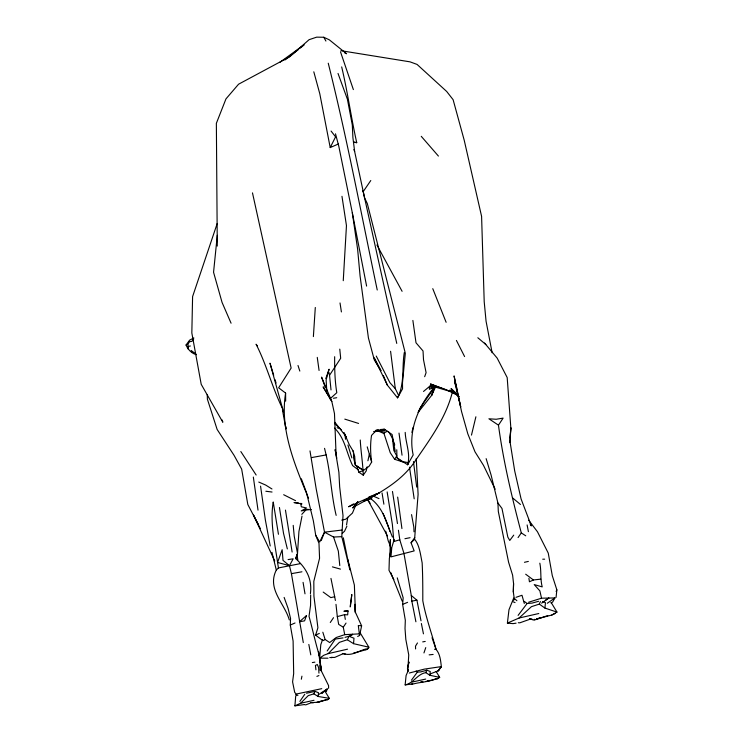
<?xml version="1.0" encoding="UTF-8"?>
<svg xmlns="http://www.w3.org/2000/svg" width="743" height="743" viewBox="0 0 743 743"><rect width="100%" height="100%" fill="white"/><g stroke="black" fill="none" stroke-linecap="round" stroke-linejoin="round"><path stroke-width="1.11" d="M389.861 556.451L390.372 539.622L389.889 545L391.106 549.161L389.36 558.439L388.998 570.29L393.836 579.577M310.658 594.939L310.546 605.48L309.023 616.346C312.627 629.395 315.431 642.788 319.388 655.744M429.408 387.187L437.516 386.815L430.438 385.673L429.408 387.187L429.38 389.323L435.017 386.564M343.34 537.821L349.879 569.872L341.789 536.66L343.015 515.642L339.662 486.804L338.892 472.334L335.139 449.599L336.774 458.162M334.656 356.714C334.564 368.667 334.861 381.094 336.802 392.694L330.013 398.833M516.896 600.743L514.36 598.394L514.332 599.164L513.311 591.911L513.571 583.599L512.614 575.166L508.584 562.219L498.321 511.49L497.921 503.039L491.095 475.037L486.136 458.654M320.019 670.297L320.159 664.679L320.289 667.112M513.311 591.911L513.571 583.599M296.067 693.916L294.702 692.383L292.584 681.87L293.671 673.567L293.104 641.033L290.29 625.058L290.559 618.473L288.061 608.294L284.123 597.418M344.018 432.482L349.294 444.732L353.501 451.679L353.594 457.799L355.303 465.025L356.742 466.01L358.86 472.214L363.243 475.176C362.909 463.493 360.875 451.781 360.253 440.014M408.446 671.022L407.796 670.827L408.743 654.917L405.817 639.389L405.019 628.504L405.325 620.275L402.622 604.421L403.17 597.855L397.254 577.859M396.781 449.784L396.911 457.734L407.601 464.774C410.795 454.084 405.65 443.162 405.195 432.398M343.257 280.687L346.461 225.621L341.966 196.301M310.407 593.62C312.292 578.918 306.283 568.321 295.76 558.643L297.525 553.461L298.927 531.514L302.011 516.106M313.379 336.598L315.301 307.481M510.097 438.008L510.822 427.727L507.19 377.555L497.151 358.089L484.52 343.015M318.589 701.829L327.552 699.72L329.316 698.346L318.18 696.479L318.468 692.699L314.986 691.371L306.525 693.228M353.501 653.116L365.872 649.772L368.5 648.305L368.862 647.19L353.547 643.67L353.984 638.218L349.015 636.259L345.031 637.345M303.859 704.633L294.906 705.85L295.668 696.451L296.429 694.306M252.481 192.883L291.126 368.073L278.644 387.8L285.6 393.075C279.647 429.649 294.869 465.146 308.559 498.274M327.988 658.196L319.648 658.159L320.79 644.655L322.573 639.667M509.856 442.661L510.822 427.727L510.051 441.834L514.695 470.913L521.084 498.934L531.347 525.914L530.13 523.964M550.953 602.898L552.597 602.127L554.928 597.939L541.526 598.199L539.882 590.899L534.226 584.583L542.214 586.896C540.124 579.113 541.471 571.07 539.827 563.185M427.309 681.164L437.005 678.916L439.698 677.375L429.909 675.285L430.243 671.523L426.872 670.195L420.696 671.913L417.343 672.109L416.173 671.04M404.313 352.47C401.777 367.711 404.889 383.676 397.533 397.858L387.335 385.097L374.193 357.903L380.973 370.608M350.427 606.26L351.82 594.511L350.139 606.957M318.951 673.121L318.626 667.576L317.335 664.539L315.413 665.422L315.933 669.824M536.892 618.882L551.733 615.065L556.962 612.093L544.916 608.062L545.446 602.675L542.631 601.496M217.3 235.317L213.557 272.272L222.064 302.429L231.073 323.205M411.325 684.201L412.82 683.913L405.149 684.897L406.087 675.545L408.409 670.13M394.189 539.483L391.775 547.498L390.976 556.888L414.167 550.907L411.055 542.771L414.585 539.297L418.095 494.355L416.266 458.468M348.04 611.275L343.907 611.238L347.993 610.542L347.678 614.842L344.511 614.665L337.303 616.606L338.678 624.389L343.275 627.194L344.724 634.652L359.361 633.863L359.575 635.497L357.662 636.463M556.07 597.428L556.86 589.858L552.29 575.649L548.26 553.117L537.458 531.756L528.672 520.202M516.079 623.182L513.032 623.628L507.404 623.108L508.983 609.715L513.719 598.022L513.738 600.307M547.749 615.613L535.471 619.727L533.158 619.941L529.387 618.613L530.335 619.105L519.868 622.81L518.308 622.727M346.554 524.892L347.78 517.286M301.324 679.223L301.937 676.167M359.575 635.497L361.627 625.847L355.2 611.823L354.987 604.291L355.423 612.641L354.374 585.066L347.78 559.433M367.915 460.771L369.336 454.168L367.228 446.859M408.241 665.422L408.956 662.134M367.116 466.808L366.206 470.951L363.243 475.176M327.217 688.91L322.193 692.272L321.933 693.433L327.217 688.91L326.4 691.519L324.199 691.287M408.929 662.171L407.443 668.793L408.204 670.195M471.48 435.101L475.891 416.795M271.975 552.393L276.303 570.03C266.737 589.171 284.485 603.065 289.315 619.931M411.891 432.417L413.154 427.309M295.76 558.643L297.014 554.287L297.804 559.981M344.724 634.652L336.217 637.513L329.678 642.546L325.128 639.482L323.4 640.559L321.747 639.788L315.599 635.135L317.911 627.77L313.927 596.183L313.815 581.314L319.564 558.262L318.988 543.347L315.719 535.285L313.36 520.852L306.478 492.563L301.352 478.808M217.225 223.457L192.595 296.587L191.833 332.948L201.214 384.335L222.835 422.256L222.203 420.027M408.613 461.774L407.601 464.774L413.182 454.93C407.87 431.079 418.216 406.904 433.16 388.608M423.947 652.93L425.748 647.608M433.884 388.905L431.627 395.397L418.04 412.439L420.529 407.294L435.203 386.536M325.805 378.549L329.093 369.215L326.121 379.942L326.781 390.734M424.662 376.692L426.092 372.661L423.51 359.742L423.036 350.975L416.006 342.783L412.876 320.437M452.283 392.443C445.809 417.984 430.021 439.252 415.402 460.641C401.192 482.467 377.277 494.132 355.108 506.215M433.968 388.998L431.627 395.397L435.537 386.992M321.245 540.542L324.515 532.164L316.193 488.885L309.998 450.917M365.928 648.945C358.618 650.924 351.244 656.506 343.35 653.589L334.768 657.397L329.781 657.574M326.511 699.497L318.515 702.256L311.605 702.572L305.81 704.866L304.435 704.661M507.404 623.108L519.051 618.027L531.412 606.678L539.316 604.096L540.402 601.551M372.206 497.011L372.726 495.822L378.995 498.618M405.149 684.897C413.61 683.188 417.306 674.059 425.767 672.629L426.872 670.195M556.117 591.484L556.86 589.858M346.916 526.174L344.511 531.273L342.282 533.279M319.648 658.159L323.92 655.196L328.183 653.617L339.375 642.351L347.343 639.732L349.015 636.259L351.81 635.07M294.906 705.85L300.571 703.259L308.243 695.643L313.787 693.841L314.986 691.371M341.901 530.047L324.515 532.164L319.676 542.028L315.719 535.285M313.806 71.811L319.787 93.739L330.208 147.569L335.576 136.842L331.072 131.056M397.533 397.858L402.548 388.812L402.483 382.831L405.325 353.296L367.302 203.545L364.553 197.777L354.643 151.488L352.897 137.576L352.312 125.01L347.418 99.274L338.019 73.455M395.22 451.456L392.109 434.516L384.475 429.25L376.088 430.569L371.537 435.426C370.144 444.184 370.423 453.304 371.649 462.072L369.104 466.26L363.466 470.449L358.86 472.214M417.464 642.964L415.495 646.159L415.597 648.936M331.016 389.926L329.539 375.271L340.684 358.284L339.774 349.126M402.632 461.914L394.635 459.285L390.242 452.701L383.992 433.559L384.809 432.25L387.735 431.33M441.193 666.991L438.026 670.975L441.351 666.601C440.645 660.899 440.172 653.979 436.076 649.438C431.664 633.203 425.832 617.331 422.795 600.715C422.813 588.177 422.786 575.528 422.154 562.878C420.575 555.17 419.47 544.703 414.585 539.297M394.635 459.285L396.79 455.933L393.809 450.462L392.36 436.893M498.46 425.163L503.113 418.105L496.175 419.266L488.913 418.792L498.46 425.163C503.373 461.589 511.955 497.355 521.298 532.907L525.747 535.814M343.275 627.194L346.034 623.08M330.273 622.495L333.514 617.693M355.377 504.887L357.866 501.711M327.189 650.942L335.316 639.054L343.034 637.893M363.16 191.675L370.785 180.53M299.875 701.401L304.825 694.194M518.057 537.579L521.298 532.907M369.197 499.147L368.194 500.55L387.419 535.907M411.055 542.771L414.761 537.588M411.418 680.226L417.343 672.109M191.155 350.436L196.477 354.671C191.657 353.557 187.905 349.507 186.038 345.031L189.586 340.183L193.83 337.944M186.038 345.031L187.775 344.213L189.623 341.706L191.852 341.362L193.7 338.966M513.747 535.127L509.772 540.458L507.822 537.087L501.98 508.463L497.921 503.039M518.112 615.39L527.103 603.492L532.053 603.102L538.582 601.31M438.695 670.102L441.351 666.601L424.337 669.118L409.263 673.028M357.754 501.934L352.739 508.008L356.659 503.011L352.442 513.088L345.764 519.208L341.715 520.128M534.208 619.903L534.774 619.281M301.807 514.351L305.8 510.004L311.336 509.522M276.303 570.03L278.449 567.931L300.358 563.631M331.322 657.704L331.945 657.174M423.51 391.459L430.438 385.673L449.116 391.078L430.411 383.955L446.432 389.843L458.18 395.49L449.803 390.075L458.942 396.446M298.612 49.419L284.931 59.988M300.395 47.951L303.952 45.007M279.609 62.533L303.868 44.896M363.448 501.321L371.741 498.497M349.823 636.259L352.591 634.253L350.78 635.544M541.619 603.158L548.919 597.976L545.343 600.316M547.275 603.27L554.928 597.939M318.561 694.621L322.193 692.272M365.872 649.772L368.5 648.305L368.101 647.961M319.1 701.726L321.097 701.262M432.222 388.543L435.073 386.815M353.538 503.921L348.606 506.782L379.274 492.943L368.872 497.002M327.552 699.72L329 698.615M374.435 494.931L377.007 493.575M551.733 615.065L555.402 613.421M437.005 678.916L438.788 677.746M430.271 673.901L438.807 670.585M363.652 500.856L368.76 498.488M315.599 635.135L319.314 633.417M540.774 579.141L533.428 579.977L529.443 581.788L528.914 578.351M330.208 147.569L338.427 143.975M290.29 625.058L295.027 622.987M407.61 602.322L402.622 604.421M316.889 676.39L318.896 675.573M436.03 678.665C428.795 682.093 420.826 681.935 413.424 683.941M515.995 597.326L521.985 595.273L524.289 603.474M541.526 598.199L528.635 602.229M317.047 702.126L318.58 701.661M425.795 681.452L427.829 681.052M398.434 530.233L399.79 539.762L393.874 541.536L392.378 524.493L387.149 491.922M296.968 693.906L321.756 688.659M330.96 578.407L334.684 596.703L330.83 597.623L323.186 592.069M328.183 653.617L347.548 649.178M524.456 562.302L528.338 561.42M519.051 618.027L538.805 613.523M300.571 703.259L314.02 700.287M412.096 682.074L425.702 679.074M188.183 347.232L188.378 349.256L188.155 346.47L190.384 345.987M404.916 538.721L410.052 537.691M415.904 621.78L411.836 601.143L416.916 600.195L421.012 620.804M374.5 431.739L385.05 429.816L373.618 431.544M311.521 457.595L326.131 454.93C330.756 474.879 331.35 495.423 336.161 515.382M422.711 641.887L425.219 641.432M278.449 567.931L277.566 562.451L282.154 549.699L283.009 560.371L289.426 565.683L291.423 573.652L301.937 571.794M333.44 398.257L336.709 397.719M312.348 662.561L314.874 662.162M288.098 559.59L293.179 558.81L289.426 565.683L277.566 562.451C274.761 542.427 269.82 522.338 273.229 501.98L278.449 534.273M376.107 430.113L378.271 429.807M380.435 429.51L384.475 429.25M429.148 654.862L433.132 654.444M305.178 509.559L308.252 509.299M324.515 532.164L333.542 537.031L341.789 536.66M542.715 559.191L544.647 559.191M313.202 702.878L310.983 702.497L311.605 702.572M344.622 52.818L346.554 53.737L329.335 39.834L323.79 37.261L316.667 37.15L309.088 39.685L289.714 56.765L238.577 84.2L225.965 98.893L216.362 123.319L217.281 246.063M305.132 509.977L305.8 510.004L301.221 510.943L306.478 507.961L301.268 506.782L300.794 503.29L301.955 503.903L294.014 502.547L298.537 503.039M539.093 617.851L540.69 617.981M343.35 653.589L342.439 653.506L345.56 654.128M536.873 618.65L537.635 618.724M361.627 625.847L358.302 625.532L359.361 633.863M428.822 680.458L429.9 680.579M434.479 649.233L436.076 649.438M265.855 491.244L272.04 492.033M353.77 142.21L356.733 142.675C351.105 117.543 347.631 91.993 341.678 66.907M340.907 50.682L410.015 61.845L417.074 64.427L446.673 91.463L453.109 99.683L464.226 140.278L481.594 216.38L484.204 301.677L486.061 321.19L492.126 352.749M408.316 462.657L401.526 461.394L396.911 457.734M353.603 142.052L356.733 142.675M337.062 427.782L340.257 428.516M422.962 682.009L420.882 681.61M377.379 430.466L384.809 432.25M332.418 566.863L340.47 569.119M344.798 419.126L358.572 423.436M530.4 618.668L532.164 619.281M512.865 601.663L515.048 602.582M258.768 482.058L265.66 485.049L271.975 488.987M377.277 430.624L383.992 433.559M283.668 494.727L295.556 500.689M295.928 694.473L297.915 695.476M313.787 693.841L318.18 696.479M347.343 639.732L353.547 643.67M425.767 672.629L429.909 675.285M525.682 574.209L533.428 579.977M356.742 466.01L362.5 469.808M363.466 470.449L355.303 465.025L354.69 456.406L352.786 450.472M539.316 604.096L544.916 608.062M192.038 351.736L193.774 352.971M358.432 469.929L352.619 465.601C346.535 453.202 344.993 438.138 334.536 428.098M524.317 601.384L527.103 603.492M512.521 497.847L520.462 504.46M399.79 539.762L403.96 553.461L411.288 595.496L416.916 600.195M477.833 337.749L485.866 344.557M371.082 498.971C381.438 506.689 386.035 519.608 389.954 531.431M458.422 395.332L451.075 388.533L459.007 396.66M334.861 423.677L341.52 430.076M398.647 395.508L395.304 388.673L389.88 382.654L376.246 356.064M421.262 136.331L438.416 156.076M334.954 422.33L346.498 437.135M367.441 499.751L370.125 503.197M257.459 346.015L256.075 344.232C266.793 365.073 272.309 388.143 282.814 409.114M240.825 451.549L256.149 475.018M436.104 671.449L439.698 677.375M359.993 632.59L368.862 647.19M324.812 690.944L329.316 698.346M551.157 602.508L556.962 612.093M380.769 370.618L374.296 359.891L368.417 337.963L360.086 276.034L357.624 249.258L352.303 212.721L338.771 146.139L335.502 133.824M330.914 399.845L323.131 386.871L331.824 401.508L334.48 413.591L336.087 454.632M388.84 432.11L392.025 437.451L394.756 444.973M323.79 37.261L325.917 41.041M376.924 244.986L402.093 291.302M283.445 411.752L269.988 363.16L273.703 375.308M260.412 528.691L247.818 504.488L241.651 469.112L234.054 455.329L217.132 429.454L207.39 399.195L207.251 394.691M283.427 411.724L282.442 409.82L285.906 428.906L285.879 426.603M258.211 524.224L253.437 514.964L274.771 561.049M456.425 340.452L464.598 356.566M495.172 489.21L483.47 465.313L474.991 451.809L467.811 433.819L461.533 411.501L454.057 375.902L460.716 406.867L454.53 381.447L456.639 387.855M390.354 545.873L388.245 540.941L385.701 531.171M383.407 375.642L387.335 385.097M331.824 401.508L321.561 377.1L325.332 387.614M432.77 288.665L446.125 322.286M353.872 149.538L354.643 151.488M383.137 513.562L392.443 537.087M402.214 601.217L390.762 572.593M353.371 89.597L340.498 51.824M432.027 637.708L436.122 649.568M333.542 537.031L338.334 551.102L339.783 565.553M297.999 365.482L299.828 371.082M322.824 632.219L325.128 639.482M347.928 445.048L351.848 457.911M275.049 379.729L276.062 383.044M369.336 454.168L371.649 462.072M328.248 63.22C347.009 138.254 361.33 214.328 377.24 290.002M287.346 548.928L283.547 533.474L279.442 507.515M324.552 448.345L326.131 454.93M362.955 190.505L396.753 343.405M328.935 372.419L329.539 375.271M421.374 623.526L423.454 633.844M366.605 286.092L352.303 212.721M527.121 524.939L528.394 531.672M334.684 596.703L335.39 600.455M308.828 644.441L310.788 654.852M270.211 545.966L265.372 519.998L260.561 486.136M291.423 573.652L303.302 642.584M411.557 514.62L413.832 527.075L414.009 531.812M337.303 616.606L335.994 604.365M297.525 553.461L294.219 536.177L293.206 525.366M187.775 344.213L188.155 346.47M344.511 614.665L345.3 619.374M303.07 582.354L305.001 593.833M382.051 492.98L383.88 504.2M285.461 510.097L292.129 552.049M253.335 477.062L258.016 510.135M392.471 491.476L397.459 523.546M340.025 302.958L341.399 311.93M344.789 434.135L345.569 439.271M319.118 655.902L318.459 651.565L321.413 671.096L328.582 685.613L328.592 688.297M319.444 658.075L320.261 663.499M320.586 665.672L321.413 671.096L319.676 657.936M409.495 467.161L414.185 498.813M317.261 357.383L319.072 370.469M399.01 433.085L402.037 455.19M413.452 461.561L416.693 487.092M390.586 351.272L395.304 388.673M401.926 528.57L397.663 497.095M411.288 595.496L411.836 601.143M285.6 393.075L285.665 401.174M306.488 615.557L304.574 620.851L299.448 621.742L306.488 615.557"/></g></svg>
